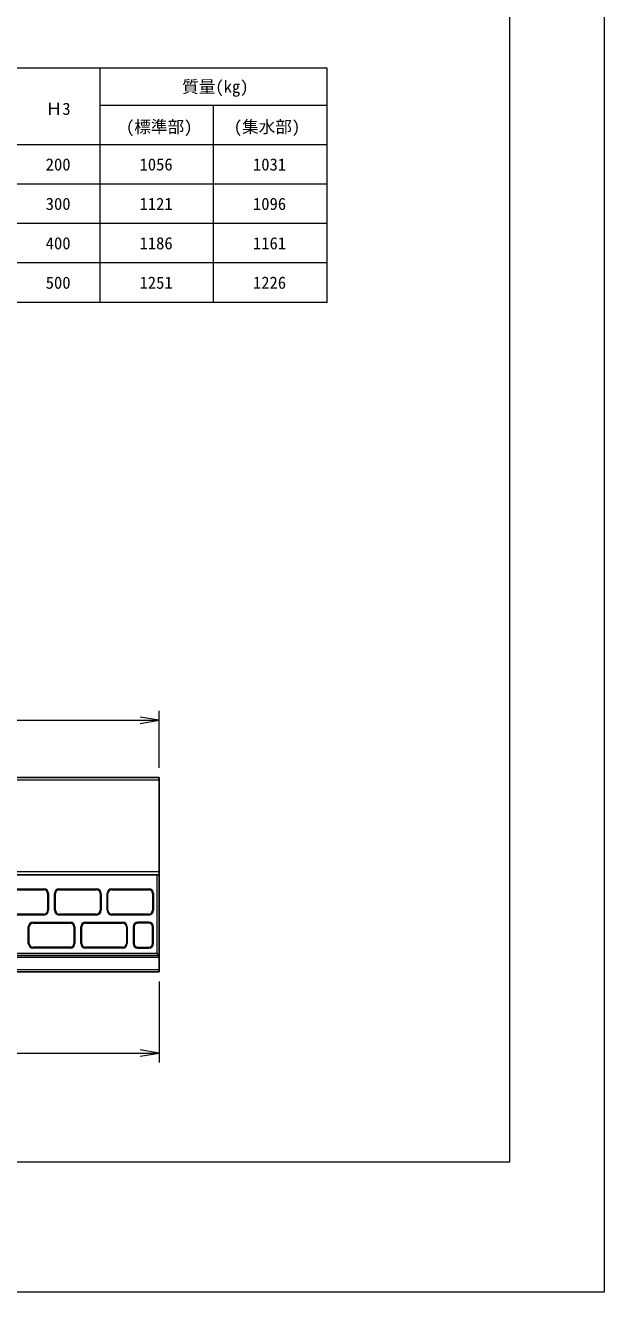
# Model space of a CAD drawing. Units: millimetres at full size, sheet at 1:20; details may follow other scales. Extents: x 0 to 8400, y 0 to 5940.
# Drawn here: x 7180 to 8400, y 0 to 2668 of the extents above; entities that cross this region are included whole.
import ezdxf
from ezdxf.enums import TextEntityAlignment as Align

# ---------------------------------------------------------------- set-up
doc = ezdxf.new("R2010")
doc.units = ezdxf.units.MM
doc.header["$LTSCALE"] = 20
for name, color, linetype, lineweight in [('CON2(細線）', 6, 'Continuous', 13), ('CON（太線）', 1, 'Continuous', 25), ('TEXT(細線）', 1, 'Continuous', 13), ('構造物-寸法', 7, 'Continuous', 9)]:
    doc.layers.add(name, color=color, linetype=linetype, lineweight=lineweight)
doc.styles.add('ＭＳ ゴシック', font='')
doc.styles.get('ＭＳ ゴシック').set_extended_font_data('MS Gothic')

# ---------------------------------------------------------------- blocks, each defined once
blk = doc.blocks.new('open_arrow')
at = {"color": 0, "linetype": 'Continuous', "lineweight": -2}
blk.add_lwpolyline([(7.5, 1.25), (0, 0), (7.5, -1.25)], dxfattribs=at)

msp = doc.modelspace()

# ---------------------------------------------------------------- linework, layer by layer
at = {"layer": 'CON2(細線）'}
for p, q in [((5461.71, 1078.65), (7461.71, 1078.65)), ((7456.76, 878.65), (7456.76, 713.42)), ((5466.65, 713.42), (7456.76, 713.42)), ((7456.76, 713.42), (7461.71, 708.65)), ((5461.71, 678.65), (7461.71, 678.65))]:
    msp.add_line(p, q, dxfattribs=at)
at = {"layer": 'CON2(細線）', "color": 2}
msp.add_line((7461.71, 884.65), (5461.71, 884.65), dxfattribs=at)
at = {"layer": 'CON（太線）'}
for p, q in [((5461.71, 1083.65), (7461.71, 1083.65)), ((7461.71, 1083.65), (7461.71, 673.65)), ((5461.71, 878.65), (7461.71, 878.65)), ((5461.71, 708.65), (7461.71, 708.65)), ((5461.71, 673.65), (7461.71, 673.65))]:
    msp.add_line(p, q, dxfattribs=at)
at = {"layer": 'TEXT(細線）'}
for p, q in [((7815.31, 2578.22), (5851.73, 2578.22)), ((7337.59, 2084.51), (7337.59, 2578.22)), ((7815.31, 2084.51), (7815.31, 2578.22)), ((7815.31, 2499.66), (7337.59, 2499.66)), ((7576.45, 2084.51), (7576.45, 2499.66)), ((7815.31, 2416.63), (5851.73, 2416.63)), ((7815.31, 2333.6), (5851.73, 2333.6)), ((7815.31, 2250.57), (5851.73, 2250.57)), ((7815.31, 2167.54), (5851.73, 2167.54)), ((7815.31, 2084.51), (5851.73, 2084.51))]:
    msp.add_line(p, q, dxfattribs=at)
at = {"layer": '構造物-寸法'}
for p, q in [((6778.21, 1204.09), (7461.71, 1204.09)), ((7461.71, 1103.65), (7461.71, 1224.09)), ((7140.96, 848.65), (7218.96, 848.65)), ((7140.96, 846.65), (7218.96, 846.65)), ((7226.96, 838.65), (7226.96, 803.65)), ((7228.96, 838.65), (7228.96, 803.65)), ((7241.46, 803.65), (7241.46, 838.65)), ((7243.46, 803.65), (7243.46, 838.65)), ((7251.46, 848.65), (7329.46, 848.65)), ((7251.46, 846.65), (7329.46, 846.65)), ((7337.46, 838.65), (7337.46, 803.65)), ((7339.46, 838.65), (7339.46, 803.65)), ((7351.96, 803.65), (7351.96, 838.65)), ((7353.96, 803.65), (7353.96, 838.65)), ((7361.96, 848.65), (7439.96, 848.65)), ((7361.96, 846.65), (7439.96, 846.65)), ((7447.96, 838.65), (7447.96, 803.65)), ((7449.96, 838.65), (7449.96, 803.65)), ((7218.96, 795.65), (7140.96, 795.65)), ((7218.96, 793.65), (7140.96, 793.65)), ((7196.21, 778.65), (7274.21, 778.65)), ((7196.21, 776.65), (7274.21, 776.65)), ((7329.46, 795.65), (7251.46, 795.65)), ((7329.46, 793.65), (7251.46, 793.65)), ((7306.71, 778.65), (7384.71, 778.65)), ((7306.71, 776.65), (7384.71, 776.65)), ((7439.96, 795.65), (7361.96, 795.65)), ((7439.96, 793.65), (7361.96, 793.65)), ((7439.96, 778.65), (7417.21, 778.65)), ((7439.96, 776.65), (7417.21, 776.65)), ((7186.21, 733.65), (7186.21, 768.65)), ((7188.21, 733.65), (7188.21, 768.65)), ((7282.21, 768.65), (7282.21, 733.65)), ((7284.21, 768.65), (7284.21, 733.65)), ((7296.71, 733.65), (7296.71, 768.65)), ((7298.71, 733.65), (7298.71, 768.65)), ((7392.71, 768.65), (7392.71, 733.65)), ((7394.71, 768.65), (7394.71, 733.65)), ((7407.21, 768.65), (7407.21, 733.65)), ((7409.21, 768.65), (7409.21, 733.65)), ((7447.96, 733.65), (7447.96, 768.65)), ((7449.96, 733.65), (7449.96, 768.65)), ((7274.21, 725.65), (7196.21, 725.65)), ((7274.21, 723.65), (7196.21, 723.65)), ((7384.71, 725.65), (7306.71, 725.65)), ((7384.71, 723.65), (7306.71, 723.65)), ((7417.21, 725.65), (7439.96, 725.65)), ((7417.21, 723.65), (7439.96, 723.65)), ((5461.71, 704.76), (7461.71, 704.76)), ((7461.71, 653.65), (7461.71, 482.87)), ((5461.71, 502.87), (7461.71, 502.87))]:
    msp.add_line(p, q, dxfattribs=at)
at = {"layer": '構造物-寸法', "color": 2}
msp.add_lwpolyline([(0, 5940), (0, 0), (8400, 0), (8400, 5940)], close=True, dxfattribs=at)
at = {"layer": '構造物-寸法'}
msp.add_lwpolyline([(200, 5813.45), (200, 273.45), (8200, 273.45), (8200, 5813.45)], close=True, dxfattribs=at)
for centre, radius, start, end in [((7218.96, 838.65), 10, 0, 90), ((7218.96, 838.65), 8, 0, 90), ((7251.46, 838.65), 10, 90, 180), ((7251.46, 838.65), 8, 90, 180), ((7329.46, 838.65), 10, 0, 90), ((7329.46, 838.65), 8, 0, 90), ((7361.96, 838.65), 10, 90, 180), ((7361.96, 838.65), 8, 90, 180), ((7439.96, 838.65), 10, 0, 90), ((7439.96, 838.65), 8, 0, 90), ((7218.96, 803.65), 10, 270, 0), ((7218.96, 803.65), 8, 270, 0), ((7251.46, 803.65), 10, 180, 270), ((7251.46, 803.65), 8, 180, 270), ((7329.46, 803.65), 10, 270, 0), ((7329.46, 803.65), 8, 270, 0), ((7361.96, 803.65), 10, 180, 270), ((7361.96, 803.65), 8, 180, 270), ((7439.96, 803.65), 10, 270, 0), ((7439.96, 803.65), 8, 270, 0), ((7196.21, 768.65), 10, 90, 180), ((7196.21, 768.65), 8, 90, 180), ((7274.21, 768.65), 10, 0, 90), ((7274.21, 768.65), 8, 0, 90), ((7306.71, 768.65), 10, 90, 180), ((7306.71, 768.65), 8, 90, 180), ((7384.71, 768.65), 10, 0, 90), ((7384.71, 768.65), 8, 0, 90), ((7417.21, 768.65), 10, 90, 180), ((7417.21, 768.65), 8, 90, 180), ((7439.96, 768.65), 10, 0, 90), ((7439.96, 768.65), 8, 0, 90), ((7196.21, 733.65), 10, 180, 270), ((7196.21, 733.65), 8, 180, 270), ((7274.21, 733.65), 10, 270, 0), ((7274.21, 733.65), 8, 270, 0), ((7306.71, 733.65), 10, 180, 270), ((7306.71, 733.65), 8, 180, 270), ((7384.71, 733.65), 10, 270, 0), ((7384.71, 733.65), 8, 270, 0), ((7417.21, 733.65), 10, 180, 270), ((7417.21, 733.65), 8, 180, 270), ((7439.96, 733.65), 10, 270, 0), ((7439.96, 733.65), 8, 270, 360)]:
    msp.add_arc(centre, radius, start, end, dxfattribs=at)

# ---------------------------------------------------------------- block references
at = {"layer": '構造物-寸法', "xscale": 5.33, "yscale": 5.33, "rotation": 180}
for p in [(7461.71, 1204.09), (7461.71, 502.87)]:
    msp.add_blockref('open_arrow', p, dxfattribs=at)

# ---------------------------------------------------------------- texts
at = {"layer": 'TEXT(細線）', "style": 'ＭＳ ゴシック'}
for s, p in [('質量(kg)', (7580.06, 2538.84)), ('Ｈ3', (7249.02, 2492.42)), ('(標準部)', (7461.88, 2454.48)), ('(集水部)', (7688.87, 2454.48)), ('200', (7249.02, 2375.12)), ('1056', (7455.37, 2375.12)), ('1031', (7694.23, 2375.12)), ('300', (7249.02, 2292.09)), ('1121', (7455.37, 2292.09)), ('1096', (7694.23, 2292.09)), ('400', (7249.02, 2209.06)), ('1186', (7455.37, 2209.06)), ('1161', (7694.23, 2209.06)), ('500', (7249.02, 2126.03)), ('1251', (7455.37, 2126.03)), ('1226', (7694.23, 2126.03))]:
    msp.add_text(s, height=25.66, dxfattribs=at).set_placement(p, align=Align.MIDDLE_CENTER)

doc.saveas('drawing.dxf')
